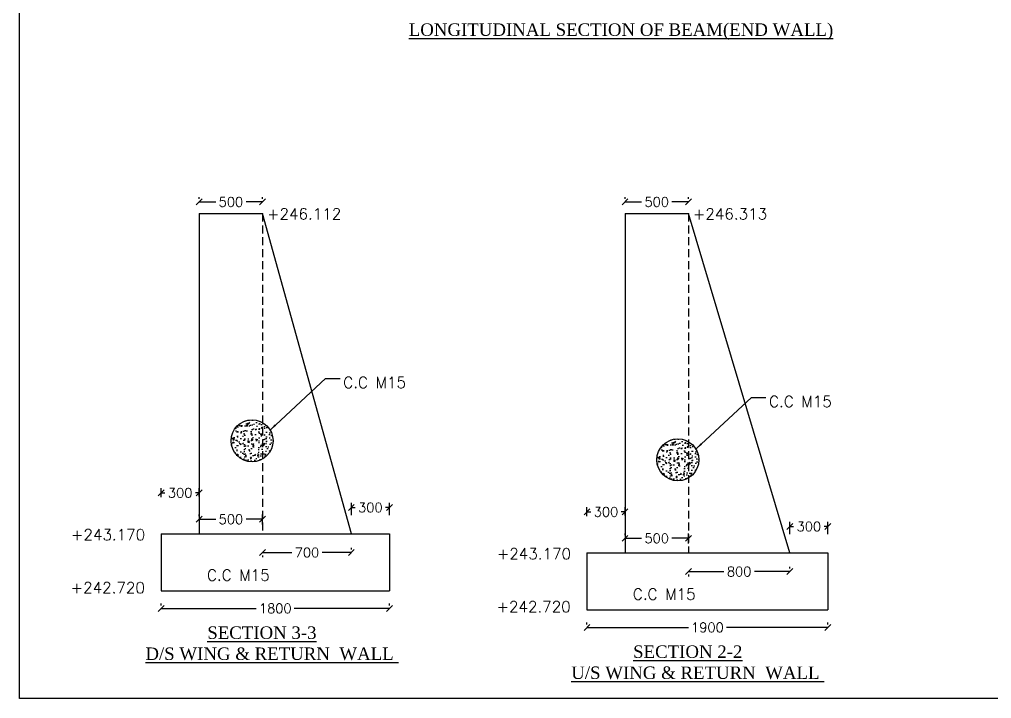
# Model space of a CAD drawing. Header units: inches. Extents: x 97621 to 324919, y -325081 to 89240.
# Drawn here: x 145429 to 160764, y -108899 to -98188 of the extents above; entities that cross this region are included whole.
import ezdxf

# ---------------------------------------------------------------- set-up
doc = ezdxf.new("R2010")
doc.units = ezdxf.units.IN
doc.header["$LTSCALE"] = 100
doc.header["$MEASUREMENT"] = 0
doc.header["$PDMODE"] = 3
doc.linetypes.add('CENTER2', pattern=[28.575, 19.05, -3.175, 3.175, -3.175])
doc.linetypes.add('DASHED2', pattern=[0.375, 0.25, -0.125])
doc.layers.add('Dim', color=7, linetype='Continuous')
doc.layers.add('Text', color=7, linetype='Continuous')
doc.styles.add('ARIAL', font='times.ttf')
doc.styles.add('ROMANS', font='romans')
doc.dimstyles.new('Raj-50', dxfattribs={"dimscale": 50, "dimtxt": 2, "dimasz": 1.25, "dimexe": 1, "dimexo": 0.625, "dimtad": 0, "dimtxsty": 'ROMANS', "dimblk": 'OBLIQUE', "dimcen": 1.25, "dimclrd": 256, "dimclre": 256, "dimclrt": 256, "dimadec": 0, "dimazin": 0, "dimtfac": 1, "dimtmove": 1, "dimatfit": 3, "dimfxl": 1, "dimlwd": -1, "dimlwe": -1, "dimarcsym": 0})
doc.dimstyles.new('Raj-75', dxfattribs={"dimscale": 75, "dimtxt": 2, "dimasz": 1.25, "dimexe": 1, "dimexo": 0.625, "dimtad": 0, "dimtxsty": 'ROMANS', "dimblk": 'OBLIQUE', "dimcen": 1.25, "dimclrd": 256, "dimclre": 256, "dimclrt": 256, "dimadec": 0, "dimazin": 0, "dimtfac": 1, "dimtmove": 1, "dimatfit": 3, "dimfxl": 1, "dimlwd": -1, "dimlwe": -1, "dimarcsym": 0})

# ---------------------------------------------------------------- blocks, each defined once
blk = doc.blocks.new('A$C69273466')
at = {"color": 0, "linetype": 'Continuous', "style": 'ARIAL'}
blk.add_text('%%ULONGITUDINAL SECTION OF BEAM(END WALL)', height=196.5598, dxfattribs=at).set_placement((9414.74, 6637.194))
blk = doc.blocks.new('_Oblique')
at = {"color": 0, "linetype": 'ByBlock', "lineweight": -2}
blk.add_line((-0.5, -0.5), (0.5, 0.5), dxfattribs=at)
blk = doc.blocks.new('*D92')
at = {"layer": 'Defpoints', "color": 0, "transparency": 16777216}
for p in [(154982, -105956), (154382, -106070), (154982, -106059)]:
    blk.add_point(p, dxfattribs=at)
at = {"layer": 'Dim', "transparency": 16777216}
for p, q in [((154382, -106023), (154382, -105881)), ((154382, -105956), (154442, -105956)), ((154982, -105956), (154922, -105956)), ((154982, -106012), (154982, -105881))]:
    blk.add_line(p, q, dxfattribs=at)
at = {"layer": 'Dim', "transparency": 16777216, "xscale": 93.75, "yscale": 93.75, "zscale": 93.75, "rotation": 180}
blk.add_blockref('_Oblique', (154382, -105956), dxfattribs=at)
at = {"layer": 'Dim', "transparency": 16777216, "xscale": 93.75, "yscale": 93.75, "zscale": 93.75}
blk.add_blockref('_Oblique', (154982, -105956), dxfattribs=at)
at = {"layer": 'Dim', "transparency": 16777216, "insert": (154682, -105956), "char_height": 150, "attachment_point": 5, "style": 'ROMANS'}
blk.add_mtext('300', dxfattribs=at)
blk = doc.blocks.new('*D93')
at = {"layer": 'Defpoints', "color": 0, "transparency": 16777216}
for p in [(154982, -106372), (155982, -106372), (155982, -106499)]:
    blk.add_point(p, dxfattribs=at)
at = {"layer": 'Dim', "transparency": 16777216}
for p, q in [((154982, -106325), (154982, -106297)), ((154982, -106372), (155242, -106372)), ((155982, -106372), (155722, -106372)), ((155982, -106452), (155982, -106297))]:
    blk.add_line(p, q, dxfattribs=at)
at = {"layer": 'Dim', "transparency": 16777216, "xscale": 93.75, "yscale": 93.75, "zscale": 93.75, "rotation": 180}
blk.add_blockref('_Oblique', (154982, -106372), dxfattribs=at)
at = {"layer": 'Dim', "transparency": 16777216, "xscale": 93.75, "yscale": 93.75, "zscale": 93.75}
blk.add_blockref('_Oblique', (155982, -106372), dxfattribs=at)
at = {"layer": 'Dim', "transparency": 16777216, "insert": (155482, -106372), "char_height": 150, "attachment_point": 5, "style": 'ROMANS'}
blk.add_mtext('500', dxfattribs=at)
blk = doc.blocks.new('*D94')
at = {"layer": 'Defpoints', "color": 0, "transparency": 16777216}
for p in [(155982, -106897), (157582, -106897), (157582, -106897)]:
    blk.add_point(p, dxfattribs=at)
at = {"layer": 'Dim', "transparency": 16777216}
for p, q in [((157582, -106850), (157582, -106822)), ((155982, -106897), (156542, -106897)), ((155982, -106944), (155982, -106972)), ((157582, -106897), (157022, -106897))]:
    blk.add_line(p, q, dxfattribs=at)
at = {"layer": 'Dim', "transparency": 16777216, "xscale": 93.75, "yscale": 93.75, "zscale": 93.75, "rotation": 180}
blk.add_blockref('_Oblique', (155982, -106897), dxfattribs=at)
at = {"layer": 'Dim', "transparency": 16777216, "xscale": 93.75, "yscale": 93.75, "zscale": 93.75}
blk.add_blockref('_Oblique', (157582, -106897), dxfattribs=at)
at = {"layer": 'Dim', "transparency": 16777216, "insert": (156782, -106897), "char_height": 150, "attachment_point": 5, "style": 'ROMANS'}
blk.add_mtext('800', dxfattribs=at)
blk = doc.blocks.new('*D95')
at = {"layer": 'Defpoints', "color": 0, "transparency": 16777216}
for p in [(154382, -107777), (158182, -107777), (158182, -107777)]:
    blk.add_point(p, dxfattribs=at)
at = {"layer": 'Dim', "transparency": 16777216}
for p, q in [((154382, -107730), (154382, -107702)), ((154382, -107777), (155982, -107777)), ((158182, -107777), (156582, -107777)), ((158182, -107730), (158182, -107702))]:
    blk.add_line(p, q, dxfattribs=at)
at = {"layer": 'Dim', "transparency": 16777216, "xscale": 93.75, "yscale": 93.75, "zscale": 93.75, "rotation": 180}
blk.add_blockref('_Oblique', (154382, -107777), dxfattribs=at)
at = {"layer": 'Dim', "transparency": 16777216, "xscale": 93.75, "yscale": 93.75, "zscale": 93.75}
blk.add_blockref('_Oblique', (158182, -107777), dxfattribs=at)
at = {"layer": 'Dim', "transparency": 16777216, "insert": (156282, -107777), "char_height": 150, "attachment_point": 5, "style": 'ROMANS'}
blk.add_mtext('1900', dxfattribs=at)
blk = doc.blocks.new('*D96')
at = {"layer": 'Defpoints', "color": 0, "transparency": 16777216}
for p in [(154982, -101067), (155982, -101067), (155982, -101067)]:
    blk.add_point(p, dxfattribs=at)
at = {"layer": 'Dim', "transparency": 16777216}
for p, q in [((154982, -101020), (154982, -100992)), ((155982, -101020), (155982, -100992)), ((154982, -101067), (155242, -101067)), ((155982, -101067), (155722, -101067))]:
    blk.add_line(p, q, dxfattribs=at)
at = {"layer": 'Dim', "transparency": 16777216, "xscale": 93.75, "yscale": 93.75, "zscale": 93.75, "rotation": 180}
blk.add_blockref('_Oblique', (154982, -101067), dxfattribs=at)
at = {"layer": 'Dim', "transparency": 16777216, "xscale": 93.75, "yscale": 93.75, "zscale": 93.75}
blk.add_blockref('_Oblique', (155982, -101067), dxfattribs=at)
at = {"layer": 'Dim', "transparency": 16777216, "insert": (155482, -101067), "char_height": 150, "attachment_point": 5, "style": 'ROMANS'}
blk.add_mtext('500', dxfattribs=at)
blk = doc.blocks.new('*D97')
at = {"layer": 'Defpoints', "color": 0, "transparency": 16777216}
for p in [(158182, -106186), (157582, -106356), (158182, -106356)]:
    blk.add_point(p, dxfattribs=at)
at = {"layer": 'Dim', "transparency": 16777216}
for p, q in [((157582, -106309), (157582, -106111)), ((158182, -106309), (158182, -106111)), ((157582, -106186), (157642, -106186)), ((158182, -106186), (158122, -106186))]:
    blk.add_line(p, q, dxfattribs=at)
at = {"layer": 'Dim', "transparency": 16777216, "xscale": 93.75, "yscale": 93.75, "zscale": 93.75, "rotation": 180}
blk.add_blockref('_Oblique', (157582, -106186), dxfattribs=at)
at = {"layer": 'Dim', "transparency": 16777216, "xscale": 93.75, "yscale": 93.75, "zscale": 93.75}
blk.add_blockref('_Oblique', (158182, -106186), dxfattribs=at)
at = {"layer": 'Dim', "transparency": 16777216, "insert": (157882, -106186), "char_height": 150, "attachment_point": 5, "style": 'ROMANS'}
blk.add_mtext('300', dxfattribs=at)
blk = doc.blocks.new('*D113')
at = {"layer": 'Defpoints', "color": 0, "transparency": 16777216}
for p in [(147665, -105770), (148265, -105656), (148265, -105759)]:
    blk.add_point(p, dxfattribs=at)
at = {"layer": 'Dim', "transparency": 16777216}
for p, q in [((147665, -105723), (147665, -105581)), ((148265, -105712), (148265, -105581)), ((147665, -105656), (147725, -105656)), ((148265, -105656), (148205, -105656))]:
    blk.add_line(p, q, dxfattribs=at)
at = {"layer": 'Dim', "transparency": 16777216, "xscale": 93.75, "yscale": 93.75, "zscale": 93.75, "rotation": 180}
blk.add_blockref('_Oblique', (147665, -105656), dxfattribs=at)
at = {"layer": 'Dim', "transparency": 16777216, "xscale": 93.75, "yscale": 93.75, "zscale": 93.75}
blk.add_blockref('_Oblique', (148265, -105656), dxfattribs=at)
at = {"layer": 'Dim', "transparency": 16777216, "insert": (147965, -105656), "char_height": 150, "attachment_point": 5, "style": 'ROMANS'}
blk.add_mtext('300', dxfattribs=at)
blk = doc.blocks.new('*D114')
at = {"layer": 'Defpoints', "color": 0, "transparency": 16777216}
for p in [(148265, -106072), (149265, -106072), (149265, -106199)]:
    blk.add_point(p, dxfattribs=at)
at = {"layer": 'Dim', "transparency": 16777216}
for p, q in [((148265, -106025), (148265, -105997)), ((148265, -106072), (148525, -106072)), ((149265, -106072), (149005, -106072)), ((149265, -106152), (149265, -105997))]:
    blk.add_line(p, q, dxfattribs=at)
at = {"layer": 'Dim', "transparency": 16777216, "xscale": 93.75, "yscale": 93.75, "zscale": 93.75, "rotation": 180}
blk.add_blockref('_Oblique', (148265, -106072), dxfattribs=at)
at = {"layer": 'Dim', "transparency": 16777216, "xscale": 93.75, "yscale": 93.75, "zscale": 93.75}
blk.add_blockref('_Oblique', (149265, -106072), dxfattribs=at)
at = {"layer": 'Dim', "transparency": 16777216, "insert": (148765, -106072), "char_height": 150, "attachment_point": 5, "style": 'ROMANS'}
blk.add_mtext('500', dxfattribs=at)
blk = doc.blocks.new('*D115')
at = {"layer": 'Defpoints', "color": 0, "transparency": 16777216}
for p in [(149265, -106597), (150665, -106597), (150665, -106597)]:
    blk.add_point(p, dxfattribs=at)
at = {"layer": 'Dim', "transparency": 16777216}
for p, q in [((150665, -106550), (150665, -106522)), ((149265, -106597), (149725, -106597)), ((149265, -106644), (149265, -106672)), ((150665, -106597), (150205, -106597))]:
    blk.add_line(p, q, dxfattribs=at)
at = {"layer": 'Dim', "transparency": 16777216, "xscale": 93.75, "yscale": 93.75, "zscale": 93.75, "rotation": 180}
blk.add_blockref('_Oblique', (149265, -106597), dxfattribs=at)
at = {"layer": 'Dim', "transparency": 16777216, "xscale": 93.75, "yscale": 93.75, "zscale": 93.75}
blk.add_blockref('_Oblique', (150665, -106597), dxfattribs=at)
at = {"layer": 'Dim', "transparency": 16777216, "insert": (149965, -106597), "char_height": 150, "attachment_point": 5, "style": 'ROMANS'}
blk.add_mtext('700', dxfattribs=at)
blk = doc.blocks.new('*D116')
at = {"layer": 'Defpoints', "color": 0, "transparency": 16777216}
for p in [(147665, -107477), (151265, -107477), (151265, -107477)]:
    blk.add_point(p, dxfattribs=at)
at = {"layer": 'Dim', "transparency": 16777216}
for p, q in [((147665, -107430), (147665, -107402)), ((147665, -107477), (149164, -107477)), ((151265, -107477), (149765, -107477)), ((151265, -107430), (151265, -107402))]:
    blk.add_line(p, q, dxfattribs=at)
at = {"layer": 'Dim', "transparency": 16777216, "xscale": 93.75, "yscale": 93.75, "zscale": 93.75, "rotation": 180}
blk.add_blockref('_Oblique', (147665, -107477), dxfattribs=at)
at = {"layer": 'Dim', "transparency": 16777216, "xscale": 93.75, "yscale": 93.75, "zscale": 93.75}
blk.add_blockref('_Oblique', (151265, -107477), dxfattribs=at)
at = {"layer": 'Dim', "transparency": 16777216, "insert": (149465, -107477), "char_height": 150, "attachment_point": 5, "style": 'ROMANS'}
blk.add_mtext('1800', dxfattribs=at)
blk = doc.blocks.new('*D117')
at = {"layer": 'Defpoints', "color": 0, "transparency": 16777216}
for p in [(148265, -101067), (149265, -101067), (149265, -101067)]:
    blk.add_point(p, dxfattribs=at)
at = {"layer": 'Dim', "transparency": 16777216}
for p, q in [((148265, -101020), (148265, -100992)), ((149265, -101020), (149265, -100992)), ((148265, -101067), (148525, -101067)), ((149265, -101067), (149005, -101067))]:
    blk.add_line(p, q, dxfattribs=at)
at = {"layer": 'Dim', "transparency": 16777216, "xscale": 93.75, "yscale": 93.75, "zscale": 93.75, "rotation": 180}
blk.add_blockref('_Oblique', (148265, -101067), dxfattribs=at)
at = {"layer": 'Dim', "transparency": 16777216, "xscale": 93.75, "yscale": 93.75, "zscale": 93.75}
blk.add_blockref('_Oblique', (149265, -101067), dxfattribs=at)
at = {"layer": 'Dim', "transparency": 16777216, "insert": (148765, -101067), "char_height": 150, "attachment_point": 5, "style": 'ROMANS'}
blk.add_mtext('500', dxfattribs=at)
blk = doc.blocks.new('*D118')
at = {"layer": 'Defpoints', "color": 0, "transparency": 16777216}
for p in [(151265, -105886), (150665, -106056), (151265, -106056)]:
    blk.add_point(p, dxfattribs=at)
at = {"layer": 'Dim', "transparency": 16777216}
for p, q in [((150665, -106009), (150665, -105811)), ((150665, -105886), (150725, -105886)), ((151265, -105886), (151205, -105886)), ((151265, -106009), (151265, -105811))]:
    blk.add_line(p, q, dxfattribs=at)
at = {"layer": 'Dim', "transparency": 16777216, "xscale": 93.75, "yscale": 93.75, "zscale": 93.75, "rotation": 180}
blk.add_blockref('_Oblique', (150665, -105886), dxfattribs=at)
at = {"layer": 'Dim', "transparency": 16777216, "xscale": 93.75, "yscale": 93.75, "zscale": 93.75}
blk.add_blockref('_Oblique', (151265, -105886), dxfattribs=at)
at = {"layer": 'Dim', "transparency": 16777216, "insert": (150965, -105886), "char_height": 150, "attachment_point": 5, "style": 'ROMANS'}
blk.add_mtext('300', dxfattribs=at)

msp = doc.modelspace()

# ---------------------------------------------------------------- hatches: boundary and pattern name
at = {"linetype": 'Continuous', "ltscale": 200}
h = msp.add_hatch(dxfattribs=at)
h.set_pattern_fill('AR-CONC', scale=0.882, style=0)
h.set_pattern_definition([(50, (-1551104.88, 495477.5), (160.686878, -14.058273), [16.8021, -184.8231]), (355, (-1551104.88, 495477.5), (-31.084173, 168.511959), [13.44168, -147.85848]), (100.451, (-1551091.49, 495476.33), (129.603286, 154.452919), [14.27958, -157.07538]), (46.1842, (-1551104.88, 495522.3), (239.091714, -37.081333), [25.20315, -277.23465]), (96.6356, (-1551084.95, 495519.22), (209.390535, 218.22934), [21.41937, -235.61307]), (351.184, (-1551104.88, 495522.3), (209.390862, 218.228954), [20.16252, -221.78772]), (21, (-1551082.48, 495511.1), (133.724324, -90.198187), [16.8021, -184.8231]), (326, (-1551082.48, 495511.1), (54.509389, 162.453786), [13.44168, -147.85848]), (71.4514, (-1551071.33, 495503.59), (188.233345, 72.25596), [14.27958, -157.07538]), (37.5, (-1551104.88, 495477.5), (2.724148, 74.5775443), [0, -146.066256, 0, -150.09876, 0, -148.41855]), (7.5, (-1551104.88, 495477.5), (58.9349423, 88.359267), [0, -85.578696, 0, -142.705836, 0, -56.56707]), (327.5, (-1551154.836, 495477.5), (119.590905, -5.0527522), [0, -56.007, 0, -174.74184, 0, -231.86898]), (317.5, (-1551177.24, 495477.5), (130.649938, 22.426165), [0, -72.8091, 0, -116.046504, 0, -164.66058])])
h.paths.add_polyline_path([(148767.279, -104834.089, 1), (149430.11, -104834.089, 1)])
h = msp.add_hatch(dxfattribs=at)
h.set_pattern_fill('AR-CONC', scale=0.882, style=0)
h.set_pattern_definition([(50, (-1544387.72, 495177.5), (160.686878, -14.058273), [16.8021, -184.8231]), (355, (-1544387.72, 495177.5), (-31.084173, 168.511959), [13.44168, -147.85848]), (100.451, (-1544374.32, 495176.33), (129.603286, 154.452919), [14.27958, -157.07538]), (46.1842, (-1544387.72, 495222.3), (239.091714, -37.081333), [25.20315, -277.23465]), (96.6356, (-1544367.8, 495219.22), (209.390535, 218.22934), [21.41937, -235.61307]), (351.184, (-1544387.72, 495222.3), (209.390862, 218.228954), [20.16252, -221.78772]), (21, (-1544365.31, 495211.1), (133.724324, -90.198187), [16.8021, -184.8231]), (326, (-1544365.31, 495211.1), (54.509389, 162.453786), [13.44168, -147.85848]), (71.4514, (-1544354.17, 495203.59), (188.233345, 72.25596), [14.27958, -157.07538]), (37.5, (-1544387.715, 495177.5), (2.724148, 74.5775443), [0, -146.066256, 0, -150.09876, 0, -148.41855]), (7.5, (-1544387.715, 495177.5), (58.9349423, 88.359267), [0, -85.578696, 0, -142.705836, 0, -56.56707]), (327.5, (-1544437.674, 495177.5), (119.590905, -5.0527522), [0, -56.007, 0, -174.74184, 0, -231.86898]), (317.5, (-1544460.08, 495177.5), (130.649938, 22.426165), [0, -72.8091, 0, -116.046504, 0, -164.66058])])
h.paths.add_polyline_path([(155484.441, -105134.089, 1), (156147.272, -105134.089, 1)])

# ---------------------------------------------------------------- linework, layer by layer
at = {"color": 7, "linetype": 'Continuous', "ltscale": 200}
for p, q in [((148264.796, -101249.652), (148264.796, -106299.652)), ((148264.796, -101249.652), (149264.796, -101249.652)), ((150664.796, -106299.652), (149264.796, -101249.652)), ((154981.958, -101249.652), (154981.958, -106599.652)), ((154981.958, -101249.652), (155981.958, -101249.652)), ((157581.958, -106599.652), (155981.958, -101249.652)), ((147664.796, -106299.652), (147664.796, -107199.652)), ((154381.958, -106599.652), (154381.958, -107499.652)), ((147664.796, -107199.652), (151264.796, -107199.652)), ((154381.958, -107499.652), (158181.958, -107499.652))]:
    msp.add_line(p, q, dxfattribs=at)
at = {"color": 7, "linetype": 'DASHED2', "ltscale": 5}
for p, q in [((149264.796, -101249.652), (149264.796, -106299.652)), ((155981.958, -101249.652), (155981.958, -106599.652))]:
    msp.add_line(p, q, dxfattribs=at)
at = {"color": 7, "linetype": 'CENTER2', "ltscale": 200}
for p, q in [((147664.796, -106299.652), (151264.796, -106299.652)), ((154381.958, -106599.652), (158181.958, -106599.652))]:
    msp.add_line(p, q, dxfattribs=at)
at = {"color": 7, "linetype": 'Continuous', "ltscale": 200}
for centre in [(149098.694, -104834.089), (155815.857, -105134.089)]:
    msp.add_circle(centre, 331.415, dxfattribs=at)
at = {"layer": 'Dim', "color": 7}
for p, q in [((151264.796, -106299.652), (151264.796, -107199.652)), ((158181.958, -106599.652), (158181.958, -107499.652))]:
    msp.add_line(p, q, dxfattribs=at)
at = {"layer": 'Dim'}
msp.add_lwpolyline([(145429.423, -86076.127), (178465.548, -86076.127), (178465.548, -108899.483), (145429.423, -108899.483)], close=True, dxfattribs=at)

# ---------------------------------------------------------------- block references
at = {"layer": 'Dim', "color": 7}
msp.add_blockref('A$C69273466', (142155.806, -105084.506), dxfattribs=at)

# ---------------------------------------------------------------- texts
at = {"color": 7, "linetype": 'Continuous', "style": 'ARIAL'}
for s, p in [('%%USECTION 3-3', (148392.414, -107958.16)), ('%%UD/S WING & RETURN  WALL ', (147415.981, -108290.608)), ('%%USECTION 2-2', (155109.577, -108258.16)), ('%%UU/S WING & RETURN  WALL ', (154133.144, -108590.608))]:
    msp.add_text(s, height=196.5598, dxfattribs=at).set_placement(p)
at = {"layer": 'Text', "color": 7, "style": 'ROMANS'}
for s, p in [('+246.112', (149336.59, -101342.653)), ('+246.313', (156053.752, -101342.653)), (' C.C M15', (150416.658, -104001.943)), (' C.C M15', (157133.82, -104301.943)), ('+243.170', (146243.517, -106403.364)), ('+243.170', (152960.679, -106703.364)), (' C.C M15', (148267.934, -107040.209)), ('+242.720', (146238.6, -107238.692)), (' C.C M15', (154985.097, -107340.209)), ('+242.720', (152955.763, -107538.692))]:
    msp.add_text(s, height=175, dxfattribs=at).set_placement(p)

# ---------------------------------------------------------------- dimensions: what is measured, and where the dimension line sits
at = {"layer": 'Dim', "color": 7}
for base, p1, p2, text, picture, middle in [((149264.796, -101066.529), (148264.796, -101066.529), (149264.796, -101066.529), '500', '*D117', (148764.796, -101066.529)), ((155981.958, -101066.529), (154981.958, -101066.529), (155981.958, -101066.529), '500', '*D96', (155481.958, -101066.529)), ((149264.796, -106071.945), (148264.796, -106071.945), (149264.796, -106199.048), '500', '*D114', (148764.796, -106071.945)), ((155981.958, -106371.945), (154981.958, -106371.945), (155981.958, -106499.048), '500', '*D93', (155481.958, -106371.945)), ((150664.796, -106596.642), (149264.796, -106596.642), (150664.796, -106596.642), '700', '*D115', (149964.796, -106596.642)), ((157581.958, -106896.642), (155981.958, -106896.642), (157581.958, -106896.642), '800', '*D94', (156781.958, -106896.642)), ((151264.796, -107476.956), (147664.796, -107476.956), (151264.796, -107476.956), '1800', '*D116', (149464.796, -107476.956)), ((158181.958, -107776.956), (154381.958, -107776.956), (158181.958, -107776.956), '1900', '*D95', (156281.958, -107776.956))]:
    dim = msp.add_linear_dim(base=base, p1=p1, p2=p2, angle=180, text=text, dimstyle='Raj-75', override={"dimfxl": 150}, dxfattribs=at)
    dim.commit()
    dim.dimension.update_dxf_attribs({"geometry": picture, "text_midpoint": middle})
for base, p1, p2, picture, middle in [((148264.796, -105656.333), (147664.796, -105769.667), (148264.796, -105758.842), '*D113', (147964.796, -105656.333)), ((154981.958, -105956.333), (154381.958, -106069.667), (154981.958, -106058.842), '*D92', (154681.958, -105956.333))]:
    dim = msp.add_linear_dim(base=base, p1=p1, p2=p2, angle=180, text='300', dimstyle='Raj-75', override={"dimfxl": 150}, dxfattribs=at)
    dim.commit()
    dim.dimension.update_dxf_attribs({"geometry": picture, "text_midpoint": middle, "dimtype": 160})
for base, p1, p2, picture, middle in [((151264.796, -105886.406), (150664.796, -106056.37), (151264.796, -106056.37), '*D118', (150964.796, -105886.406)), ((158181.958, -106186.406), (157581.958, -106356.37), (158181.958, -106356.37), '*D97', (157881.958, -106186.406))]:
    dim = msp.add_linear_dim(base=base, p1=p1, p2=p2, text='300', dimstyle='Raj-75', override={"dimfxl": 150}, dxfattribs=at)
    dim.commit()
    dim.dimension.update_dxf_attribs({"geometry": picture, "text_midpoint": middle})

# ---------------------------------------------------------------- leaders
for points in [[(149393.191, -104654.11), (150257.406, -103850.656), (150486.56, -103850.656)], [(156110.354, -104954.11), (156974.568, -104150.656), (157203.722, -104150.656)]]:
    msp.add_leader(points, dimstyle='Raj-50', override={"dimasz": 2}, dxfattribs=at)

doc.saveas('drawing.dxf')
